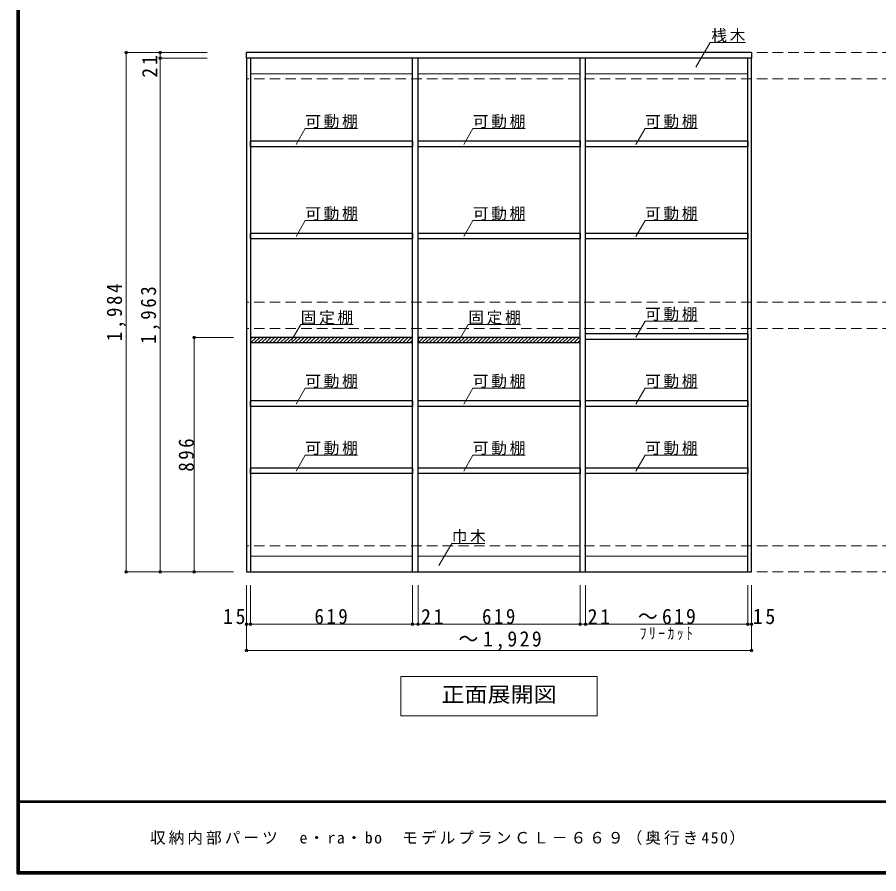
# Model space of a CAD drawing. Units: millimetres, scale not verified. Extents: x -3922 to 3878, y -2932 to 2722.
# Drawn here: x -3922 to -632, y -2864 to 408 of the extents above; entities that cross this region are included whole.
import ezdxf
from ezdxf.enums import TextEntityAlignment as Align

# ---------------------------------------------------------------- set-up
doc = ezdxf.new("R2010")
doc.units = ezdxf.units.MM
doc.header["$LTSCALE"] = 20
doc.header["$PDMODE"] = 32
doc.header["$PDSIZE"] = 10
doc.linetypes.add('DASHED2', pattern=[3, 2, -1])
for name, color, linetype, lineweight in [('0-2', 2, 'Continuous', 35), ('0-3_固定棚', 3, 'Continuous', 25), ('0-4_可動棚', 3, 'Continuous', 25), ('0-7_桟木・巾木', 2, 'Continuous', 35), ('0-A_文字', 7, 'Continuous', 18), ('0-B_寸法', 7, 'Continuous', 9), ('0-C_ハッチ', 4, 'Continuous', 9), ('F-1_枠', 6, 'Continuous', 40)]:
    doc.layers.add(name, color=color, linetype=linetype, lineweight=lineweight)
doc.layers.add('F-A_文字', color=7, linetype='Continuous')
doc.styles.add('ＭＳ ゴシック', font='')
doc.styles.get('ＭＳ ゴシック').set_extended_font_data('MS Gothic')

msp = doc.modelspace()

# ---------------------------------------------------------------- linework, layer by layer
at = {"layer": '0-2', "color": 3, "lineweight": 25}
for p, q in [((-3046.53, 251.73), (-3046.53, 272.73)), ((-1117.53, 272.73), (-3046.53, 272.73)), ((-1117.53, 272.73), (-1117.53, 251.73)), ((-3046.53, 251.73), (-3046.53, -1711.27)), ((-1117.53, 251.73), (-3046.53, 251.73)), ((-3031.53, 251.73), (-3031.53, -1711.27)), ((-2412.53, -1711.27), (-2412.53, 251.73)), ((-2391.53, -1711.27), (-2391.53, 251.73)), ((-1772.53, -1711.27), (-1772.53, 251.73)), ((-1751.53, -1711.27), (-1751.53, 251.73)), ((-1132.53, -1711.27), (-1132.53, 251.73)), ((-1117.53, -1711.27), (-1117.53, 251.73)), ((-3046.53, -1711.27), (-1117.53, -1711.27))]:
    msp.add_line(p, q, dxfattribs=at)
at = {"layer": '0-3_固定棚'}
for p, q in [((-3031.53, -815.27), (-3031.53, -836.27)), ((-2412.53, -815.27), (-3031.53, -815.27)), ((-2391.53, -815.27), (-2391.53, -836.27)), ((-1772.53, -815.27), (-2391.53, -815.27)), ((-2412.53, -836.27), (-3031.53, -836.27)), ((-1772.53, -836.27), (-2391.53, -836.27))]:
    msp.add_line(p, q, dxfattribs=at)
at = {"layer": '0-4_可動棚'}
for p, q in [((-3031.53, -87.27), (-3031.53, -66.27)), ((-2412.53, -66.27), (-3031.53, -66.27)), ((-2412.53, -87.27), (-3031.53, -87.27)), ((-2412.53, -66.27), (-2412.53, -87.27)), ((-2391.53, -87.27), (-2391.53, -66.27)), ((-1772.53, -66.27), (-2391.53, -66.27)), ((-1772.53, -87.27), (-2391.53, -87.27)), ((-1772.53, -66.27), (-1772.53, -87.27)), ((-1751.53, -87.27), (-1751.53, -66.27)), ((-1132.53, -66.27), (-1751.53, -66.27)), ((-1132.53, -87.27), (-1751.53, -87.27)), ((-1132.53, -66.27), (-1132.53, -87.27)), ((-3031.53, -439.27), (-3031.53, -418.27)), ((-2412.53, -418.27), (-3031.53, -418.27)), ((-2412.53, -418.27), (-2412.53, -439.27)), ((-2391.53, -439.27), (-2391.53, -418.27)), ((-1772.53, -418.27), (-2391.53, -418.27)), ((-1772.53, -418.27), (-1772.53, -439.27)), ((-1751.53, -439.27), (-1751.53, -418.27)), ((-1132.53, -418.27), (-1751.53, -418.27)), ((-1132.53, -418.27), (-1132.53, -439.27)), ((-2412.53, -439.27), (-3031.53, -439.27)), ((-1772.53, -439.27), (-2391.53, -439.27)), ((-1132.53, -439.27), (-1751.53, -439.27)), ((-1751.53, -823.27), (-1751.53, -802.27)), ((-1132.53, -802.27), (-1751.53, -802.27)), ((-1132.53, -802.27), (-1132.53, -823.27)), ((-1132.53, -823.27), (-1751.53, -823.27)), ((-3031.53, -1079.27), (-3031.53, -1058.27)), ((-2412.53, -1058.27), (-3031.53, -1058.27)), ((-2412.53, -1079.27), (-3031.53, -1079.27)), ((-2412.53, -1058.27), (-2412.53, -1079.27)), ((-2391.53, -1079.27), (-2391.53, -1058.27)), ((-1772.53, -1058.27), (-2391.53, -1058.27)), ((-1772.53, -1079.27), (-2391.53, -1079.27)), ((-1772.53, -1058.27), (-1772.53, -1079.27)), ((-1751.53, -1079.27), (-1751.53, -1058.27)), ((-1132.53, -1058.27), (-1751.53, -1058.27)), ((-1132.53, -1079.27), (-1751.53, -1079.27)), ((-1132.53, -1058.27), (-1132.53, -1079.27)), ((-3031.53, -1335.27), (-3031.53, -1314.27)), ((-2412.53, -1314.27), (-3031.53, -1314.27)), ((-2412.53, -1314.27), (-2412.53, -1335.27)), ((-2391.53, -1335.27), (-2391.53, -1314.27)), ((-1772.53, -1314.27), (-2391.53, -1314.27)), ((-1772.53, -1314.27), (-1772.53, -1335.27)), ((-1751.53, -1335.27), (-1751.53, -1314.27)), ((-1132.53, -1314.27), (-1751.53, -1314.27)), ((-1132.53, -1314.27), (-1132.53, -1335.27)), ((-2412.53, -1335.27), (-3031.53, -1335.27)), ((-1772.53, -1335.27), (-2391.53, -1335.27)), ((-1132.53, -1335.27), (-1751.53, -1335.27))]:
    msp.add_line(p, q, dxfattribs=at)
at = {"layer": '0-7_桟木・巾木', "color": 7, "lineweight": 18}
for p, q in [((-2412.53, 191.73), (-3031.53, 191.73)), ((-1772.53, 191.73), (-2391.53, 191.73)), ((-1132.53, 191.73), (-1751.53, 191.73)), ((-3031.53, -1651.27), (-2412.53, -1651.27)), ((-2391.53, -1651.27), (-1772.53, -1651.27)), ((-1751.53, -1651.27), (-1132.53, -1651.27))]:
    msp.add_line(p, q, dxfattribs=at)
at = {"layer": '0-A_文字'}
for p, q in [((-1330.94, 216.5), (-1276.12, 311.47)), ((-1141.53, 311.47), (-1276.12, 311.47)), ((-2857.05, -77.79), (-2822.03, -17.14)), ((-2622.03, -17.14), (-2822.03, -17.14)), ((-2217.05, -77.79), (-2182.03, -17.14)), ((-1982.03, -17.14), (-2182.03, -17.14)), ((-1559.54, -77.79), (-1524.52, -17.14)), ((-1324.52, -17.14), (-1524.52, -17.14)), ((-2857.05, -429.79), (-2822.03, -369.14)), ((-2622.03, -369.14), (-2822.03, -369.14)), ((-2217.05, -429.79), (-2182.03, -369.14)), ((-1982.03, -369.14), (-2182.03, -369.14)), ((-1559.54, -429.79), (-1524.52, -369.14)), ((-1324.52, -369.14), (-1524.52, -369.14)), ((-1559.54, -813.79), (-1524.52, -753.14)), ((-1324.52, -753.14), (-1524.52, -753.14)), ((-2874.56, -826.33), (-2839.54, -765.68)), ((-2639.54, -765.68), (-2839.54, -765.68)), ((-2234.56, -826.33), (-2199.54, -765.68)), ((-1999.54, -765.68), (-2199.54, -765.68)), ((-2857.05, -1069.79), (-2822.03, -1009.14)), ((-2622.03, -1009.14), (-2822.03, -1009.14)), ((-2217.05, -1069.79), (-2182.03, -1009.14)), ((-1982.03, -1009.14), (-2182.03, -1009.14)), ((-1559.54, -1069.79), (-1524.52, -1009.14)), ((-1324.52, -1009.14), (-1524.52, -1009.14)), ((-2857.05, -1325.79), (-2822.03, -1265.14)), ((-2622.03, -1265.14), (-2822.03, -1265.14)), ((-2217.05, -1325.79), (-2182.03, -1265.14)), ((-1982.03, -1265.14), (-2182.03, -1265.14)), ((-1559.54, -1325.79), (-1524.52, -1265.14)), ((-1324.52, -1265.14), (-1524.52, -1265.14)), ((-2311.61, -1686.83), (-2262.86, -1602.39)), ((-2262.86, -1602.39), (-2136.83, -1602.39)), ((-1707.03, -2111.27), (-1707.03, -2261.27)), ((-2457.03, -2261.27), (-1707.03, -2261.27))]:
    msp.add_line(p, q, dxfattribs=at)
msp.add_lwpolyline([(-1707.03, -2111.27), (-2457.03, -2111.27), (-2457.03, -2261.27)], dxfattribs=at)
at = {"layer": '0-B_寸法', "color": 4}
for p, q in [((-3506.53, 272.73), (-3506.53, -1711.27)), ((-3506.53, 272.73), (-3376.53, 272.73)), ((-3376.53, 272.73), (-3376.53, 251.73)), ((-3376.53, 272.73), (-3196.53, 272.73)), ((-3376.53, 251.73), (-3196.53, 251.73)), ((-3376.53, 251.73), (-3376.53, -1711.27)), ((-3246.53, -815.27), (-3096.53, -815.27)), ((-3246.53, -1711.27), (-3246.53, -815.27)), ((-3506.53, -1711.27), (-3376.53, -1711.27)), ((-3376.53, -1711.27), (-3096.53, -1711.27)), ((-3046.53, -1911.27), (-3046.53, -1761.27)), ((-3031.53, -1911.27), (-3031.53, -1761.27)), ((-2412.53, -1911.27), (-2412.53, -1761.27)), ((-2391.53, -1911.27), (-2391.53, -1761.27)), ((-1772.53, -1911.27), (-1772.53, -1761.27)), ((-1751.53, -1911.27), (-1751.53, -1761.27)), ((-1132.53, -1911.27), (-1132.53, -1761.27)), ((-1117.53, -1911.27), (-1117.53, -1761.27)), ((-3031.53, -1911.27), (-3046.53, -1911.27)), ((-3046.53, -2011.27), (-3046.53, -1911.27)), ((-2412.53, -1911.27), (-3031.53, -1911.27)), ((-2391.53, -1911.27), (-2412.53, -1911.27)), ((-1132.53, -1911.27), (-2391.53, -1911.27)), ((-1117.53, -1911.27), (-1132.53, -1911.27)), ((-1117.53, -2011.27), (-1117.53, -1911.27)), ((-3046.53, -2011.27), (-1117.53, -2011.27))]:
    msp.add_line(p, q, dxfattribs=at)
at = {"layer": '0-B_寸法', "color": 4, "linetype": 'DASHED2'}
for p, q in [((3142.47, 272.73), (-3046.53, 272.73)), ((3142.47, 172.73), (-3046.53, 172.73)), ((3142.47, -681.27), (-3046.53, -681.27)), ((3142.47, -781.27), (-3046.53, -781.27)), ((3142.47, -1611.27), (-3046.53, -1611.27)), ((3142.47, -1711.27), (-3046.53, -1711.27))]:
    msp.add_line(p, q, dxfattribs=at)
at = {"layer": '0-B_寸法'}
for p in [(-3506.53, 272.73), (-3376.53, 272.73), (-3376.53, 251.73), (-3246.53, -815.27), (-3506.53, -1711.27), (-3376.53, -1711.27), (-3246.53, -1711.27), (-3046.53, -1911.27), (-3031.53, -1911.27), (-2412.53, -1911.27), (-2391.53, -1911.27), (-1772.53, -1911.27), (-1751.53, -1911.27), (-1132.53, -1911.27), (-1117.53, -1911.27), (-3046.53, -2011.27), (-1117.53, -2011.27)]:
    msp.add_point(p, dxfattribs=at)
at = {"layer": '0-C_ハッチ'}
for p, q in [((-3031.53, -822.63), (-3024.17, -815.27)), ((-3031.03, -836.27), (-3010.03, -815.27)), ((-3016.88, -836.27), (-2995.88, -815.27)), ((-3002.74, -836.27), (-2981.74, -815.27)), ((-2988.6, -836.27), (-2967.6, -815.27)), ((-2974.46, -836.27), (-2953.46, -815.27)), ((-2960.32, -836.27), (-2939.32, -815.27)), ((-2946.17, -836.27), (-2925.17, -815.27)), ((-2932.03, -836.27), (-2911.03, -815.27)), ((-2917.89, -836.27), (-2896.89, -815.27)), ((-2903.75, -836.27), (-2882.75, -815.27)), ((-2889.61, -836.27), (-2868.61, -815.27)), ((-2875.46, -836.27), (-2854.46, -815.27)), ((-2861.32, -836.27), (-2840.32, -815.27)), ((-2847.18, -836.27), (-2826.18, -815.27)), ((-2833.04, -836.27), (-2812.04, -815.27)), ((-2818.89, -836.27), (-2797.89, -815.27)), ((-2804.75, -836.27), (-2783.75, -815.27)), ((-2790.61, -836.27), (-2769.61, -815.27)), ((-2776.47, -836.27), (-2755.47, -815.27)), ((-2762.33, -836.27), (-2741.33, -815.27)), ((-2748.18, -836.27), (-2727.18, -815.27)), ((-2734.04, -836.27), (-2713.04, -815.27)), ((-2719.9, -836.27), (-2698.9, -815.27)), ((-2705.76, -836.27), (-2684.76, -815.27)), ((-2691.62, -836.27), (-2670.62, -815.27)), ((-2677.47, -836.27), (-2656.47, -815.27)), ((-2663.33, -836.27), (-2642.33, -815.27)), ((-2649.19, -836.27), (-2628.19, -815.27)), ((-2635.05, -836.27), (-2614.05, -815.27)), ((-2620.9, -836.27), (-2599.9, -815.27)), ((-2606.76, -836.27), (-2585.76, -815.27)), ((-2592.62, -836.27), (-2571.62, -815.27)), ((-2578.48, -836.27), (-2557.48, -815.27)), ((-2564.34, -836.27), (-2543.34, -815.27)), ((-2550.19, -836.27), (-2529.19, -815.27)), ((-2536.05, -836.27), (-2515.05, -815.27)), ((-2521.91, -836.27), (-2500.91, -815.27)), ((-2507.77, -836.27), (-2486.77, -815.27)), ((-2493.63, -836.27), (-2472.63, -815.27)), ((-2479.48, -836.27), (-2458.48, -815.27)), ((-2465.34, -836.27), (-2444.34, -815.27)), ((-2451.2, -836.27), (-2430.2, -815.27)), ((-2437.06, -836.27), (-2416.06, -815.27)), ((-2391.53, -822.63), (-2384.17, -815.27)), ((-2391.03, -836.27), (-2370.03, -815.27)), ((-2376.88, -836.27), (-2355.88, -815.27)), ((-2362.74, -836.27), (-2341.74, -815.27)), ((-2348.6, -836.27), (-2327.6, -815.27)), ((-2334.46, -836.27), (-2313.46, -815.27)), ((-2320.32, -836.27), (-2299.32, -815.27)), ((-2306.17, -836.27), (-2285.17, -815.27)), ((-2292.03, -836.27), (-2271.03, -815.27)), ((-2277.89, -836.27), (-2256.89, -815.27)), ((-2263.75, -836.27), (-2242.75, -815.27)), ((-2249.61, -836.27), (-2228.61, -815.27)), ((-2235.46, -836.27), (-2214.46, -815.27)), ((-2221.32, -836.27), (-2200.32, -815.27)), ((-2207.18, -836.27), (-2186.18, -815.27)), ((-2193.04, -836.27), (-2172.04, -815.27)), ((-2178.89, -836.27), (-2157.89, -815.27)), ((-2164.75, -836.27), (-2143.75, -815.27)), ((-2150.61, -836.27), (-2129.61, -815.27)), ((-2136.47, -836.27), (-2115.47, -815.27)), ((-2122.33, -836.27), (-2101.33, -815.27)), ((-2108.18, -836.27), (-2087.18, -815.27)), ((-2094.04, -836.27), (-2073.04, -815.27)), ((-2079.9, -836.27), (-2058.9, -815.27)), ((-2065.76, -836.27), (-2044.76, -815.27)), ((-2051.62, -836.27), (-2030.62, -815.27)), ((-2037.47, -836.27), (-2016.47, -815.27)), ((-2023.33, -836.27), (-2002.33, -815.27)), ((-2009.19, -836.27), (-1988.19, -815.27)), ((-1995.05, -836.27), (-1974.05, -815.27)), ((-1980.9, -836.27), (-1959.9, -815.27)), ((-1966.76, -836.27), (-1945.76, -815.27)), ((-1952.62, -836.27), (-1931.62, -815.27)), ((-1938.48, -836.27), (-1917.48, -815.27)), ((-1924.34, -836.27), (-1903.34, -815.27)), ((-1910.19, -836.27), (-1889.19, -815.27)), ((-1896.05, -836.27), (-1875.05, -815.27)), ((-1881.91, -836.27), (-1860.91, -815.27)), ((-1867.77, -836.27), (-1846.77, -815.27)), ((-1853.63, -836.27), (-1832.63, -815.27)), ((-1839.48, -836.27), (-1818.48, -815.27)), ((-1825.34, -836.27), (-1804.34, -815.27)), ((-1811.2, -836.27), (-1790.2, -815.27)), ((-1797.06, -836.27), (-1776.06, -815.27)), ((-2422.91, -836.27), (-2412.53, -825.88)), ((-1782.91, -836.27), (-1772.53, -825.88))]:
    msp.add_line(p, q, dxfattribs=at)
at = {"layer": 'F-1_枠'}
for p, q in [((-3922.03, 2722.29), (-3922.03, -2864.37)), ((-3918.7, 2722.29), (-3918.7, -2864.37)), ((-3915.36, 2722.29), (-3915.36, -2864.37)), ((3877.97, -2587.71), (-3922.03, -2587.71)), ((3877.97, -2591.04), (-3922.03, -2591.04)), ((3877.97, -2857.71), (-3922.03, -2857.71)), ((3877.97, -2861.04), (-3922.03, -2861.04)), ((3877.97, -2864.37), (-3922.03, -2864.37))]:
    msp.add_line(p, q, dxfattribs=at)

# ---------------------------------------------------------------- texts
at = {"layer": '0-A_文字', "style": 'ＭＳ ゴシック', "width": 1.1}
msp.add_text('正面展開図', height=58.65, dxfattribs=at).set_placement((-2302.03, -2226.27), align=Align.BOTTOM_LEFT)
at = {"layer": '0-A_文字', "char_height": 43.99, "attachment_point": 7, "style": 'ＭＳ ゴシック'}
for s, insert in [('\\T1.17;桟木', (-1271.53, 311.47)), ('\\T1.17;可動棚', (-2822.03, -17.14)), ('\\T1.17;可動棚', (-2182.03, -17.14)), ('\\T1.17;可動棚', (-1524.52, -17.14)), ('\\T1.17;可動棚', (-2822.03, -369.14)), ('\\T1.17;可動棚', (-2182.03, -369.14)), ('\\T1.17;可動棚', (-1524.52, -369.14)), ('\\T1.17;固定棚', (-2839.54, -765.68)), ('\\T1.17;固定棚', (-2199.54, -765.68)), ('\\T1.17;可動棚', (-1524.52, -753.14)), ('\\T1.17;可動棚', (-2822.03, -1009.14)), ('\\T1.17;可動棚', (-2182.03, -1009.14)), ('\\T1.17;可動棚', (-1524.52, -1009.14)), ('\\T1.17;可動棚', (-2822.03, -1265.14)), ('\\T1.17;可動棚', (-2182.03, -1265.14)), ('\\T1.17;可動棚', (-1524.52, -1265.14)), ('\\T1.17;巾木', (-2262.86, -1602.39)), ('\\T1.39;\\W0.85;ﾌﾘｰｶｯﾄ', (-1544.53, -1971.27))]:
    msp.add_mtext(s, dxfattribs=dict(at, insert=insert))
at = {"layer": '0-B_寸法', "char_height": 58.65, "attachment_point": 7, "rotation": 90, "style": 'ＭＳ ゴシック'}
for s, insert in [('\\T1.27;\\W0.95;21', (-3386.92, 176.73)), ('\\T1.28;\\W0.9;1,984', (-3506.92, -829.27)), ('\\T1.28;\\W0.9;1,963', (-3376.92, -839.77)), ('\\T1.27;\\W0.9;896', (-3246.53, -1328.27))]:
    msp.add_mtext(s, dxfattribs=dict(at, insert=insert))
at = {"layer": '0-B_寸法', "char_height": 58.65, "attachment_point": 7, "style": 'ＭＳ ゴシック'}
for s, insert in [('\\T1.27;\\W0.95;15', (-3136.5, -1911.27)), ('\\T1.27;\\W0.9;619', (-2787.03, -1911.27)), ('\\T1.27;\\W0.95;21', (-2380.22, -1911.27)), ('\\T1.27;\\W0.9;619', (-2147.03, -1911.27)), ('\\T1.27;\\W0.95;21', (-1744, -1911.27)), ('\\T1.21;\\W0.95;～619', (-1552.03, -1911.27)), ('\\T1.27;\\W0.95;15', (-1113.26, -1911.27)), ('\\T1.23;\\W0.95;～1,929', (-2237.03, -2011.27))]:
    msp.add_mtext(s, dxfattribs=dict(at, insert=insert))
at = {"layer": 'F-A_文字', "insert": (-3415.36, -2754.37), "char_height": 43.99, "attachment_point": 7, "style": 'ＭＳ ゴシック'}
msp.add_mtext('\\T1.19;収納内部パーツ\u3000e・ra・bo\u3000モデルプランＣＬ－６６９（奥行き450）', dxfattribs=at)

doc.saveas('drawing.dxf')
